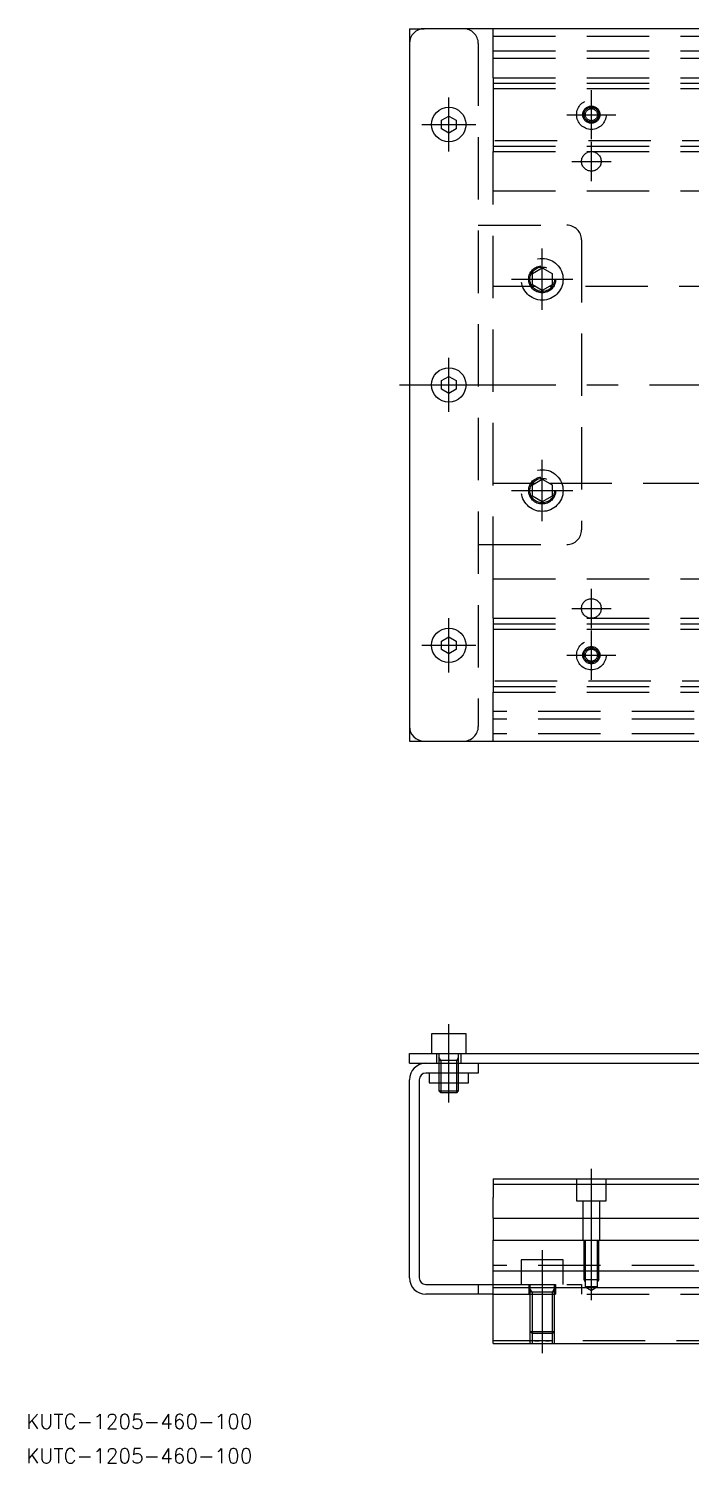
# Model space of a CAD drawing. Extents: x -94 to 672, y -24 to 282.
# Drawn here: x -94.5 to 40.1, y -24.4 to 267.6 of the extents above; entities that cross this region are included whole.
import ezdxf

# ---------------------------------------------------------------- set-up
doc = ezdxf.new("R2010")
doc.units = 0
doc.linetypes.add('CENTER', pattern=[50.8, 31.75, -6.35, 6.35, -6.35])
doc.linetypes.add('DASHED', pattern=[19.05, 12.7, -6.35])
doc.layers.get('0').update_dxf_attribs({"linetype": 'CONTINUOUS'})
doc.layers.add('CENTER', color=1, linetype='CENTER')
doc.styles.get("Standard").update_dxf_attribs({"font": 'txt.shx', "height": 3, "bigfont": 'bigfont.shx'})

msp = doc.modelspace()

# ---------------------------------------------------------------- linework, layer by layer
at = {"color": 7, "linetype": 'CONTINUOUS'}
for p, q in [((-17, 267.57), (-17, 264.57)), ((-17, 267.57), (-14, 267.57)), ((474, 267.57), (-14, 267.57)), ((-17, 264.57), (-17, 125.57)), ((-10.5, 248.94), (-9, 249.8)), ((-10.5, 247.2), (-10.5, 248.94)), ((-9, 249.8), (-7.5, 248.94)), ((-7.5, 248.94), (-7.5, 247.2)), ((-9, 246.34), (-10.5, 247.2)), ((-7.5, 247.2), (-9, 246.34)), ((-10.5, 195.94), (-9, 196.8)), ((-10.5, 194.2), (-10.5, 195.94)), ((-9, 196.8), (-7.5, 195.94)), ((-7.5, 195.94), (-7.5, 194.2)), ((-9, 193.34), (-10.5, 194.2)), ((-7.5, 194.2), (-9, 193.34)), ((-10.5, 142.94), (-9, 143.8)), ((-9, 143.8), (-7.5, 142.94)), ((-10.5, 141.2), (-10.5, 142.94)), ((-9, 140.34), (-10.5, 141.2)), ((-7.5, 141.2), (-9, 140.34)), ((-7.5, 142.94), (-7.5, 141.2)), ((-17, 125.57), (-17, 122.57)), ((-17, 122.57), (-14, 122.57)), ((-14, 122.57), (474, 122.57)), ((-12.5, 63), (-12.5, 59)), ((-5.5, 63), (-12.5, 63)), ((-5.5, 59), (-5.5, 63)), ((-17, 59), (-14, 59)), ((-17, 57), (-17, 59)), ((-14, 59), (180, 59)), ((-17, 57), (-14, 57)), ((-14, 57), (-13.67, 57)), ((-13.67, 57), (-6, 57)), ((-13.67, 57), (-6, 57)), ((-6, 57), (180, 57)), ((-3, 57), (-3, 55)), ((-17, 13.33), (-17, 53.67)), ((-15, 53.67), (-15, 13.33)), ((-6, 55), (-13.67, 55)), ((-13, 55), (-13, 53)), ((-13, 53), (-5, 53)), ((-11, 53), (-11, 51.38)), ((-7, 51.38), (-7, 53)), ((-3, 55), (-6, 55)), ((-5, 53), (-5, 55)), ((-11, 51.38), (-7, 51.38)), ((-10.62, 51), (-11, 51.38)), ((-7.38, 51), (-10.62, 51)), ((-7.38, 51), (-7, 51.38)), ((0, 33.5), (184.5, 33.5)), ((0, 33.5), (0, 32.38)), ((0, 32.38), (184.5, 32.38)), ((0, 32.38), (0, 31.09)), ((0, 31.09), (0, 29.72)), ((0, 25.51), (0, 29.72)), ((0, 25.51), (184.5, 25.51)), ((0, 25.51), (0, 21)), ((0, 21), (460, 21)), ((0, 14.7), (0, 21)), ((460, 14.7), (0, 14.7)), ((0, 11.3), (0, 14.7)), ((-13.67, 12), (-6, 12)), ((-6, 12), (-3, 12)), ((-3, 12), (-3, 10)), ((-3, 12), (0, 12)), ((-6, 10), (-13.67, 10)), ((-3, 10), (-6, 10)), ((0, 10), (-3, 10)), ((460, 11.3), (0, 11.3)), ((0, 0), (0, 11.3)), ((0, 0), (460, 0))]:
    msp.add_line(p, q, dxfattribs=at)
at = {"color": 3, "linetype": 'DASHED'}
for p, q in [((0, 257.57), (0, 267.57)), ((0, 266.07), (460, 266.07)), ((-3, 264.57), (-3, 125.57)), ((0, 263.07), (460, 263.07)), ((0, 261.57), (460, 261.57)), ((0, 257.57), (184.5, 257.57)), ((0, 257.57), (0, 256.45)), ((0, 256.45), (184.5, 256.45)), ((0, 256.45), (0, 243.69)), ((0, 255.37), (184.5, 255.37)), ((184.5, 244.77), (0, 244.77)), ((0, 243.69), (184.5, 243.69)), ((0, 243.69), (0, 242.57)), ((0, 242.57), (184.5, 242.57)), ((0, 234.57), (0, 242.57)), ((0, 234.57), (43.29, 234.57)), ((0, 155.57), (0, 234.57)), ((-3, 227.57), (15, 227.57)), ((18, 224.57), (18, 165.57)), ((8, 217.72), (10, 218.88)), ((8, 215.42), (8, 217.72)), ((10, 218.88), (12, 217.72)), ((12, 217.72), (12, 215.42)), ((8.53, 215.07), (0, 215.07)), ((10, 214.26), (8, 215.42)), ((12, 215.42), (10, 214.26)), ((50.55, 215.07), (11.47, 215.07)), ((8, 174.72), (10, 175.88)), ((10, 175.88), (12, 174.72)), ((0, 175.07), (8.53, 175.07)), ((8, 172.42), (8, 174.72)), ((10, 171.26), (8, 172.42)), ((12, 172.42), (10, 171.26)), ((11.47, 175.07), (50.55, 175.07)), ((12, 174.72), (12, 172.42)), ((-3, 162.57), (15, 162.57)), ((0, 155.57), (43.29, 155.57)), ((0, 147.57), (0, 155.57)), ((0, 147.57), (184.5, 147.57)), ((0, 147.57), (0, 146.45)), ((0, 146.45), (184.5, 146.45)), ((0, 146.45), (0, 133.69)), ((0, 145.37), (184.5, 145.37)), ((184.5, 134.77), (0, 134.77)), ((0, 133.69), (184.5, 133.69)), ((0, 133.69), (0, 132.57)), ((0, 132.57), (184.5, 132.57)), ((0, 122.57), (0, 132.57)), ((460, 128.57), (0, 128.57)), ((460, 127.07), (0, 127.07)), ((460, 124.07), (0, 124.07)), ((-11.5, 59), (-11.5, 57)), ((-11, 59), (-11, 57.6)), ((-7, 57.6), (-7, 59)), ((-6.5, 57), (-6.5, 59)), ((-10.62, 57.6), (-11, 58.26)), ((-7, 57.6), (-11, 57.6)), ((-7, 57.6), (-11, 57.6)), ((-11, 57.6), (-11, 57.59)), ((-11, 57.6), (-11, 57)), ((-11, 57.6), (-11, 57.6)), ((-9, 57.6), (-11, 57.6)), ((-11, 57), (-11, 55)), ((-11, 57), (-11, 55)), ((-10.62, 57.6), (-10.62, 57)), ((-10.62, 57), (-10.62, 55)), ((-7.38, 57.6), (-7, 58.26)), ((-7.38, 57), (-7.38, 57.6)), ((-7.38, 55), (-7.38, 57)), ((-7, 57.59), (-7, 57.6)), ((-7, 57.6), (-7, 57.6)), ((-7, 57), (-7, 57.6)), ((-7, 55), (-7, 57)), ((-7, 55), (-7, 57)), ((-11, 55), (-11, 53)), ((-11, 55), (-11, 53)), ((-10.62, 55), (-10.62, 53)), ((-7.38, 53), (-7.38, 55)), ((-7, 53), (-7, 55)), ((-7, 53), (-7, 55)), ((17, 33.5), (17, 29)), ((23, 29), (23, 33.5)), ((17, 29), (23, 29)), ((18.25, 29), (18.25, 21)), ((21.75, 21), (21.75, 29)), ((18.5, 21), (18.5, 15.25)), ((18.5, 21), (18.5, 15.25)), ((18.77, 21), (18.77, 15)), ((21.23, 15), (21.23, 21)), ((21.5, 15.25), (21.5, 21)), ((21.5, 15.25), (21.5, 21)), ((460, 15.85), (0, 15.85)), ((5.75, 17), (5.75, 14.7)), ((14.25, 17), (5.75, 17)), ((5.75, 14.7), (5.75, 12)), ((14.25, 14.7), (14.25, 17)), ((14.25, 12), (14.25, 14.7)), ((18.5, 15.25), (18.5, 14.7)), ((18.5, 14.7), (18.5, 13)), ((18.77, 15), (18.77, 13)), ((21.23, 13), (21.23, 15)), ((21.5, 14.7), (21.5, 15.25)), ((21.5, 13), (21.5, 14.7)), ((0, 12), (15, 12)), ((7.25, 12), (7.25, 10)), ((7.5, 12), (7.5, 11.3)), ((12.5, 11.3), (12.5, 12)), ((12.75, 10), (12.75, 12)), ((15, 12), (18, 12)), ((18, 12), (18, 11.3)), ((18.5, 13), (21.5, 13)), ((18.5, 13), (18.77, 12.53)), ((18.77, 13), (18.77, 11.5)), ((21.23, 11.5), (21.23, 13)), ((21.5, 13), (21.23, 12.53)), ((0, 10), (43.29, 10)), ((7.5, 11.3), (7.5, 10.39)), ((7.93, 10.4), (7.5, 11.15)), ((12.5, 10.4), (7.5, 10.4)), ((7.5, 10.4), (7.5, 10)), ((7.9, 10.4), (7.5, 10.4)), ((10, 10.4), (7.5, 10.4)), ((7.5, 10), (7.5, 2.4)), ((12.1, 10.4), (7.9, 10.4)), ((7.93, 10.4), (7.93, 10)), ((7.93, 10), (7.93, 2)), ((12.07, 10.4), (12.5, 11.15)), ((12.07, 10), (12.07, 10.4)), ((12.07, 2), (12.07, 10)), ((12.5, 10.4), (12.1, 10.4)), ((12.5, 10.4), (12.5, 11.3)), ((12.5, 10.4), (12.5, 10.4)), ((12.5, 10), (12.5, 10.4)), ((12.5, 10.39), (12.5, 10.4)), ((12.5, 2.4), (12.5, 10)), ((18, 11.3), (18, 10)), ((21.23, 11.5), (18.77, 11.5)), ((18.77, 11.5), (20, 10.79)), ((18.77, 11.5), (21.23, 11.5)), ((21.23, 11.5), (20, 10.79)), ((8.5, 0.5), (0, 0.5)), ((7.5, 2.43), (12.5, 2.43)), ((7.93, 2), (7.5, 2.43)), ((7.5, 2.4), (7.5, 0)), ((12.07, 2), (7.93, 2)), ((7.93, 2), (7.93, 0)), ((9.36, 0.5), (8.5, 0.5)), ((8.5, 0.5), (9.36, 0.5)), ((10.64, 0.5), (9.36, 0.5)), ((11.5, 0.5), (10.64, 0.5)), ((10.64, 0.5), (11.5, 0.5)), ((50, 0.5), (11.5, 0.5)), ((12.07, 2), (12.5, 2.43)), ((12.07, 0), (12.07, 2)), ((12.5, 0), (12.5, 2.4))]:
    msp.add_line(p, q, dxfattribs=at)
at = {"color": 3, "linetype": 'CONTINUOUS'}
for p, q in [((-10.62, 53), (-10.62, 51)), ((-7.38, 51), (-7.38, 53))]:
    msp.add_line(p, q, dxfattribs=at)
at = {"color": 7, "linetype": 'CONTINUOUS'}
for centre in [(-9, 248.07), (-9, 195.07), (-9, 142.07)]:
    msp.add_circle(centre, 3.5, dxfattribs=at)
at = {"color": 3, "linetype": 'DASHED'}
for centre, radius in [((20, 250.07), 3), ((20, 250.07), 1.75), ((20, 250.07), 1.5), ((20, 250.07), 1.23), ((20, 240.57), 2), ((10, 216.57), 4.25), ((10, 216.57), 2.75), ((10, 216.57), 2.5), ((10, 173.57), 4.25), ((10, 173.57), 2.75), ((10, 173.57), 2.5), ((20, 149.57), 2), ((20, 140.07), 3), ((20, 140.07), 1.75), ((20, 140.07), 1.5), ((20, 140.07), 1.23)]:
    msp.add_circle(centre, radius, dxfattribs=at)
at = {"color": 7, "linetype": 'CONTINUOUS'}
for centre, radius, start, end in [((-14, 264.57), 3, 90, 180), ((-14, 125.57), 3, 180, 270), ((-13.67, 53.67), 3.33, 90, 180), ((-13.67, 53.67), 1.33, 90, 180), ((-13.67, 13.33), 3.33, 180, 270), ((-13.67, 13.33), 1.33, 180, 270)]:
    msp.add_arc(centre, radius, start, end, dxfattribs=at)
at = {"color": 3, "linetype": 'DASHED'}
for centre, start, end in [((-6, 264.57), 0, 90), ((15, 224.57), 0, 90), ((15, 165.57), 270, 0), ((-6, 125.57), 270, 0)]:
    msp.add_arc(centre, 3, start, end, dxfattribs=at)
at = {"layer": 'CENTER', "color": 1, "linetype": 'CENTER'}
for p, q in [((20, 245.07), (20, 255.07)), ((-9, 242.57), (-9, 253.57)), ((15, 250.07), (25, 250.07)), ((-14.5, 248.07), (-3.5, 248.07)), ((20, 236.57), (20, 244.57)), ((16, 240.57), (24, 240.57)), ((10, 210.32), (10, 222.82)), ((3.75, 216.57), (16.25, 216.57)), ((-9, 189.57), (-9, 200.57)), ((-19, 195.07), (499, 195.07)), ((10, 167.32), (10, 179.82)), ((3.75, 173.57), (16.25, 173.57)), ((20, 145.57), (20, 153.57)), ((16, 149.57), (24, 149.57)), ((-9, 136.57), (-9, 147.57)), ((20, 135.07), (20, 145.07)), ((-14.5, 142.07), (-3.5, 142.07)), ((15, 140.07), (25, 140.07)), ((-9, 49), (-9, 65)), ((20, 8.79), (20, 35.5)), ((10, 19), (10, -2))]:
    msp.add_line(p, q, dxfattribs=at)

# ---------------------------------------------------------------- texts
at = {"color": 7, "linetype": 'CONTINUOUS'}
for p in [(-94.97, -17.38), (-94.97, -24.41)]:
    msp.add_text('KUTC-1205-460-100', height=3, dxfattribs=at).set_placement(p)

doc.saveas('drawing.dxf')
